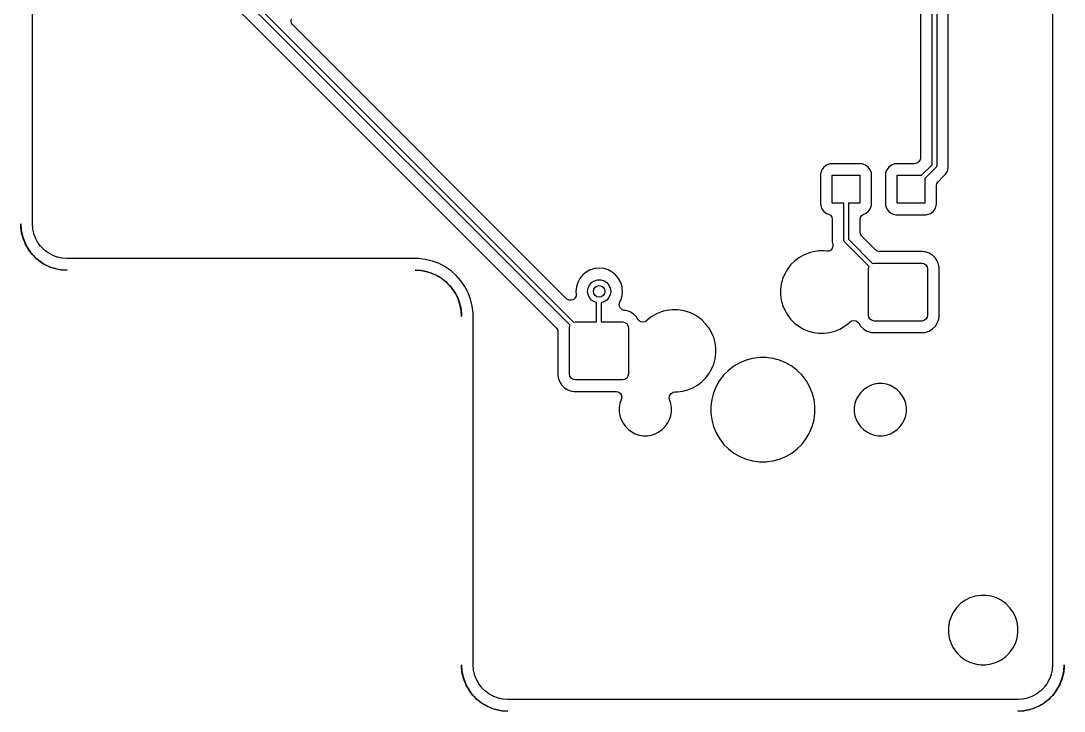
# Model space of a CAD drawing. Extents: x 17 to 170, y -181 to -32.
# Drawn here: x 124.52 to 169.61, y -180.65 to -150.83 of the extents above; entities that cross this region are included whole.
import ezdxf

# ---------------------------------------------------------------- set-up
doc = ezdxf.new("R2010")
doc.units = 0
doc.layers.add('BLACK', color=7, linetype='CONTINUOUS')

msp = doc.modelspace()

# ---------------------------------------------------------------- linework, layer by layer
at = {"layer": 'BLACK', "linetype": 'CONTINUOUS'}
for p, q in [((169.1145, -71.508899), (169.1145, -178.6411)), ((163.907, -157.041578), (163.907, -140.108422)), ((164.107, -140.067), (164.107, -157.083)), ((164.6075, -157.16206), (164.6075, -139.987942)), ((125.0155, -159.5911), (125.0155, -144.398754)), ((163.4065, -145.494499), (163.4065, -156.731125)), ((134.290711, -149.729289), (148.410287, -163.848866)), ((148.256591, -163.978012), (134.178578, -149.9)), ((134.044195, -150.47343), (147.65657, -164.085805)), ((136.201549, -150.829174), (136.220503, -150.733886)), ((136.220503, -150.924462), (136.201549, -150.829174)), ((136.274479, -151.005244), (136.220503, -150.924462)), ((148.098873, -162.829638), (136.274479, -151.005244)), ((163.314193, -156.926571), (163.233413, -156.980546)), ((163.33357, -156.907193), (163.314193, -156.926571)), ((163.387546, -156.826413), (163.33357, -156.907193)), ((163.4065, -156.731125), (163.387546, -156.826413)), ((159.095908, -157.392518), (159.0895, -157.452123)), ((159.146204, -157.257669), (159.095908, -157.392518)), ((159.232453, -157.142455), (159.146204, -157.257669)), ((159.232455, -157.142453), (159.232453, -157.142455)), ((159.34767, -157.056203), (159.232455, -157.142453)), ((159.482515, -157.005909), (159.34767, -157.056203)), ((159.482519, -157.005908), (159.482515, -157.005909)), ((159.529314, -157.000878), (159.482519, -157.005908)), ((159.542128, -156.999501), (159.529314, -157.000878)), ((159.54213, -156.9995), (159.542128, -156.999501)), ((159.542134, -156.9995), (159.54213, -156.9995)), ((160.837873, -156.9995), (159.542134, -156.9995)), ((160.897481, -157.005908), (160.837873, -156.9995)), ((160.952117, -157.026286), (160.897481, -157.005908)), ((161.032331, -157.056204), (160.952117, -157.026286)), ((161.147546, -157.142454), (161.032331, -157.056204)), ((161.233796, -157.257669), (161.147546, -157.142454)), ((161.284091, -157.392517), (161.233796, -157.257669)), ((161.290499, -157.452128), (161.284091, -157.392517)), ((161.895908, -157.392518), (161.8895, -157.452123)), ((161.946204, -157.257669), (161.895908, -157.392518)), ((162.032453, -157.142455), (161.946204, -157.257669)), ((162.032455, -157.142453), (162.032453, -157.142455)), ((162.14767, -157.056203), (162.032455, -157.142453)), ((162.282515, -157.005909), (162.14767, -157.056203)), ((162.282519, -157.005908), (162.282515, -157.005909)), ((162.329314, -157.000878), (162.282519, -157.005908)), ((162.342128, -156.999501), (162.329314, -157.000878)), ((162.34213, -156.9995), (162.342128, -156.999501)), ((162.342134, -156.9995), (162.34213, -156.9995)), ((163.138125, -156.9995), (162.342134, -156.9995)), ((163.233413, -156.980546), (163.138125, -156.9995)), ((163.448578, -157.5), (163.907, -157.041578)), ((164.077711, -157.153711), (163.59, -157.641422)), ((164.090147, -157.138558), (164.077711, -157.153711)), ((164.09452, -157.127999), (164.090147, -157.138558)), ((164.105079, -157.102509), (164.09452, -157.127999)), ((164.107, -157.083), (164.105079, -157.102509)), ((164.48752, -157.451716), (164.537636, -157.364907)), ((164.537636, -157.364907), (164.537639, -157.364905)), ((164.537638, -157.364905), (164.537639, -157.364904)), ((164.537639, -157.364905), (164.537638, -157.364905)), ((164.537639, -157.364904), (164.566577, -157.314785)), ((164.566577, -157.314785), (164.581881, -157.257669)), ((164.581881, -157.257669), (164.6075, -157.16206)), ((159.0895, -157.452123), (159.0895, -158.747865)), ((159.59, -158.7), (159.59, -157.5)), ((159.59, -157.5), (160.79, -157.5)), ((160.79, -157.5), (160.79, -158.7)), ((161.2905, -158.747873), (161.290499, -157.452128)), ((161.8895, -157.452123), (161.8895, -158.747865)), ((162.39, -158.7), (162.39, -157.5)), ((162.39, -157.5), (163.448578, -157.5)), ((163.59, -157.641422), (163.59, -158.7)), ((164.109453, -157.856586), (164.163429, -157.775805)), ((164.163429, -157.775805), (164.355216, -157.584017)), ((164.355216, -157.584017), (164.355221, -157.584014)), ((164.355221, -157.584014), (164.375714, -157.56352)), ((164.375714, -157.56352), (164.375716, -157.56352)), ((164.375716, -157.56352), (164.48752, -157.451716)), ((164.090499, -157.951873), (164.109453, -157.856586)), ((164.0905, -158.747873), (164.090499, -157.951873)), ((159.0895, -158.747865), (159.0895, -158.747868)), ((159.0895, -158.747868), (159.089501, -158.747872)), ((159.089501, -158.747872), (159.091567, -158.767093)), ((160.09, -158.7), (159.59, -158.7)), ((160.09, -160.303), (160.09, -158.7)), ((160.79, -158.7), (160.29, -158.7)), ((160.29, -158.7), (160.29, -160.261578)), ((161.284091, -158.807483), (161.2905, -158.747873)), ((161.8895, -158.747865), (161.8895, -158.747868)), ((161.8895, -158.747868), (161.889501, -158.747872)), ((161.889501, -158.747872), (161.891567, -158.767093)), ((163.59, -158.7), (162.39, -158.7)), ((164.084091, -158.807483), (164.0905, -158.747873)), ((159.091567, -158.767093), (159.095908, -158.80748)), ((159.095908, -158.80748), (159.095909, -158.807483)), ((159.095909, -158.807483), (159.146204, -158.942331)), ((159.146204, -158.942331), (159.232454, -159.057546)), ((159.232454, -159.057546), (159.347669, -159.143796)), ((159.347669, -159.143796), (159.427517, -159.173577)), ((159.427517, -159.173577), (159.510171, -159.224634)), ((160.86343, -159.230807), (160.944212, -159.176831)), ((160.944212, -159.176831), (160.952455, -159.173587)), ((160.952455, -159.173587), (161.032331, -159.143796)), ((161.032331, -159.143796), (161.147546, -159.057546)), ((161.147546, -159.057546), (161.233796, -158.942331)), ((161.233796, -158.942331), (161.284091, -158.807483)), ((161.891567, -158.767093), (161.895908, -158.80748)), ((161.895908, -158.80748), (161.895909, -158.807483)), ((161.895909, -158.807483), (161.946204, -158.942331)), ((161.946204, -158.942331), (162.032454, -159.057546)), ((162.032454, -159.057546), (162.147669, -159.143796)), ((162.147669, -159.143796), (162.282517, -159.194091)), ((162.282517, -159.194091), (162.342127, -159.2005)), ((162.342127, -159.2005), (163.637872, -159.200499)), ((163.637872, -159.200499), (163.697483, -159.194091)), ((163.697483, -159.194091), (163.832331, -159.143796)), ((163.832331, -159.143796), (163.947546, -159.057546)), ((163.947546, -159.057546), (164.033796, -158.942331)), ((164.033796, -158.942331), (164.084091, -158.807483)), ((124.515, -159.731087), (124.515, -159.6)), ((124.515, -159.6), (124.532109, -159.861048)), ((125.016134, -159.608863), (125.0155, -159.5911)), ((125.029493, -159.795645), (125.016134, -159.608863)), ((159.510171, -159.224634), (159.566997, -159.303437)), ((159.566997, -159.303437), (159.589341, -159.397987)), ((159.589341, -159.397987), (159.5895, -159.406877)), ((159.5895, -159.406877), (159.5895, -160.208665)), ((160.7905, -159.406877), (160.809454, -159.311589)), ((160.7905, -159.951125), (160.7905, -159.406877)), ((160.809454, -159.311589), (160.86343, -159.230807)), ((124.532109, -159.861048), (124.515, -159.731087)), ((124.532111, -159.861058), (124.532109, -159.861048)), ((124.532109, -159.861048), (124.53211, -159.861052)), ((124.53211, -159.861052), (124.532111, -159.861058)), ((124.549221, -159.991018), (124.532111, -159.861058)), ((124.532111, -159.861058), (124.583146, -160.117632)), ((124.583146, -160.117632), (124.549221, -159.991018)), ((125.034546, -159.830793), (125.029493, -159.795645)), ((125.072455, -160.00506), (125.034546, -159.830793)), ((125.082463, -160.039143), (125.072455, -160.00506)), ((125.087091, -160.051551), (125.082463, -160.039143)), ((125.144783, -160.206228), (125.087091, -160.051551)), ((160.809454, -160.046413), (160.7905, -159.951125)), ((160.86343, -160.127195), (160.809454, -160.046413)), ((124.617076, -160.244258), (124.58315, -160.117644)), ((124.58315, -160.117644), (124.66724, -160.365364)), ((124.66724, -160.365364), (124.617076, -160.244258)), ((124.717406, -160.486475), (124.667242, -160.365369)), ((124.667242, -160.365369), (124.782944, -160.59999)), ((124.782944, -160.59999), (124.717406, -160.486475)), ((125.15954, -160.238542), (125.144783, -160.206228)), ((125.237904, -160.382057), (125.15954, -160.238542)), ((125.245004, -160.395059), (125.237904, -160.382057)), ((125.264212, -160.424947), (125.245004, -160.395059)), ((125.370913, -160.567483), (125.264212, -160.424947)), ((159.5895, -160.208665), (159.589499, -160.208683)), ((159.589499, -160.208683), (159.589499, -160.223943)), ((159.589499, -160.223943), (159.589499, -160.382057)), ((159.589499, -160.382057), (159.597172, -160.410691)), ((159.597172, -160.410691), (159.613207, -160.470536)), ((159.613207, -160.470536), (159.619561, -160.567483)), ((160.091921, -160.322509), (160.09, -160.303)), ((160.106853, -160.358557), (160.091921, -160.322509)), ((160.119289, -160.373711), (160.106853, -160.358557)), ((161.183591, -161.438013), (160.119289, -160.373711)), ((160.29, -160.261578), (161.337288, -161.308866)), ((161.457805, -160.72157), (160.86343, -160.127195)), ((124.782949, -160.6), (124.782944, -160.59999)), ((124.782944, -160.59999), (124.782954, -160.600008)), ((124.782954, -160.600008), (124.782949, -160.6)), ((124.848493, -160.713524), (124.782954, -160.600008)), ((124.782954, -160.600008), (124.928287, -160.817514)), ((124.928287, -160.817514), (124.848493, -160.713524)), ((124.928293, -160.817523), (124.928287, -160.817514)), ((124.928287, -160.817514), (124.9283, -160.817531)), ((124.9283, -160.817531), (124.928293, -160.817523)), ((125.008094, -160.921521), (124.9283, -160.817531)), ((124.9283, -160.817531), (125.100778, -161.014205)), ((125.100778, -161.014205), (125.008094, -160.921521)), ((125.371078, -160.567703), (125.370913, -160.567483)), ((125.394343, -160.594553), (125.371078, -160.567703)), ((125.520446, -160.720656), (125.394343, -160.594553)), ((125.547296, -160.743921), (125.520446, -160.720656)), ((125.690052, -160.850787), (125.547296, -160.743921)), ((125.71994, -160.869995), (125.690052, -160.850787)), ((125.876457, -160.955459), (125.71994, -160.869995)), ((125.908771, -160.970216), (125.876457, -160.955459)), ((126.07585, -161.032534), (125.908771, -160.970216)), ((158.343032, -160.949184), (158.141467, -161.065558)), ((158.343041, -160.949179), (158.343032, -160.949184)), ((158.558051, -160.86012), (158.343041, -160.949179)), ((158.648832, -160.835795), (158.558051, -160.86012)), ((158.782874, -160.799879), (158.648832, -160.835795)), ((158.782878, -160.799878), (158.782874, -160.799879)), ((158.78288, -160.799878), (158.782878, -160.799878)), ((159.013628, -160.7695), (158.78288, -160.799878)), ((159.246372, -160.7695), (159.013628, -160.7695)), ((159.246373, -160.7695), (159.246372, -160.7695)), ((159.340191, -160.781851), (159.246373, -160.7695)), ((159.437136, -160.775497), (159.340191, -160.781851)), ((159.524272, -160.732527), (159.437136, -160.775497)), ((159.588331, -160.659482), (159.524272, -160.732527)), ((159.619561, -160.567483), (159.588331, -160.659482)), ((161.538587, -160.775546), (161.457805, -160.72157)), ((161.633875, -160.7945), (161.538587, -160.775546)), ((163.507009, -160.7945), (161.633875, -160.7945)), ((163.507011, -160.7945), (163.507009, -160.7945)), ((163.558403, -160.79975), (163.507011, -160.7945)), ((163.609797, -160.805001), (163.558403, -160.79975)), ((163.609798, -160.805001), (163.609797, -160.805001)), ((163.609802, -160.805002), (163.609798, -160.805001)), ((163.776332, -160.860184), (163.609802, -160.805002)), ((163.776332, -160.860185), (163.77633, -160.860184)), ((163.77633, -160.860184), (163.776332, -160.860184)), ((163.776334, -160.860186), (163.776332, -160.860185)), ((163.889436, -160.929948), (163.776334, -160.860186)), ((163.920615, -160.949179), (163.889436, -160.929948)), ((163.925656, -160.952288), (163.920615, -160.949179)), ((164.049712, -161.076344), (163.925656, -160.952288)), ((125.100786, -161.014214), (125.100778, -161.014205)), ((125.100778, -161.014205), (125.100794, -161.014221)), ((125.100794, -161.014221), (125.100786, -161.014214)), ((125.193479, -161.106906), (125.100794, -161.014221)), ((125.100794, -161.014221), (125.297468, -161.186699)), ((125.297468, -161.186699), (125.193479, -161.106906)), ((125.297477, -161.186707), (125.297468, -161.186699)), ((125.297468, -161.186699), (125.297485, -161.186712)), ((125.297485, -161.186712), (125.297477, -161.186707)), ((125.401476, -161.266507), (125.297485, -161.186712)), ((125.297485, -161.186712), (125.514991, -161.332045)), ((125.514991, -161.332045), (125.401476, -161.266507)), ((125.515, -161.332051), (125.514991, -161.332045)), ((125.514991, -161.332045), (125.515009, -161.332055)), ((125.515009, -161.332055), (125.515, -161.332051)), ((125.628525, -161.397594), (125.515009, -161.332055)), ((125.515009, -161.332055), (125.74963, -161.447757)), ((125.74963, -161.447757), (125.628525, -161.397594)), ((125.749633, -161.447759), (125.74963, -161.447757)), ((125.74963, -161.447757), (125.749635, -161.447759)), ((125.749635, -161.447759), (125.749633, -161.447759)), ((125.870742, -161.497924), (125.749635, -161.447759)), ((125.749635, -161.447759), (125.997355, -161.531849)), ((126.109939, -161.042544), (126.07585, -161.032534)), ((126.284195, -161.080451), (126.109939, -161.042544)), ((126.31936, -161.085507), (126.284195, -161.080451)), ((126.506136, -161.098866), (126.31936, -161.085507)), ((126.5239, -161.0995), (126.506136, -161.098866)), ((141.716246, -161.0995), (126.5239, -161.0995)), ((141.716252, -161.0995), (141.716246, -161.0995)), ((141.892277, -161.120873), (141.716252, -161.0995)), ((142.016547, -161.135962), (141.892277, -161.120873)), ((142.016549, -161.135962), (142.016547, -161.135962)), ((142.016551, -161.135963), (142.016549, -161.135962)), ((142.052907, -161.144924), (142.016551, -161.135963)), ((142.310267, -161.208357), (142.052907, -161.144924)), ((142.593107, -161.315624), (142.310267, -161.208357)), ((142.593124, -161.315632), (142.593107, -161.315624)), ((142.860954, -161.4562), (142.593124, -161.315632)), ((142.860972, -161.456211), (142.860954, -161.4562)), ((143.028649, -161.57195), (142.860972, -161.456211)), ((157.792244, -161.371819), (157.650558, -161.556467)), ((157.792247, -161.371815), (157.792244, -161.371819)), ((157.956815, -161.207247), (157.792247, -161.371815)), ((157.956819, -161.207244), (157.956815, -161.207247)), ((158.141467, -161.065558), (157.956819, -161.207244)), ((161.157, -161.545), (161.17603, -161.449329)), ((161.17603, -161.449329), (161.183591, -161.438013)), ((161.337288, -161.308866), (161.407, -161.295)), ((161.407, -161.295), (163.457, -161.295)), ((163.457, -161.295), (163.552671, -161.31403)), ((163.552671, -161.31403), (163.633777, -161.368223)), ((163.633777, -161.368223), (163.68797, -161.449329)), ((163.68797, -161.449329), (163.707, -161.545)), ((164.141814, -161.225666), (164.049712, -161.076344)), ((164.141814, -161.225667), (164.141814, -161.225666)), ((164.190244, -161.371819), (164.141814, -161.225667)), ((164.196999, -161.392203), (164.190244, -161.371819)), ((164.207499, -161.494992), (164.196999, -161.392203)), ((125.997355, -161.531849), (125.870742, -161.497924)), ((125.997362, -161.531852), (125.997355, -161.531849)), ((125.997355, -161.531849), (125.997369, -161.531853)), ((125.997369, -161.531853), (125.997362, -161.531852)), ((126.123982, -161.565779), (125.997369, -161.531853)), ((125.997369, -161.531853), (126.253941, -161.582888)), ((126.253941, -161.582888), (126.123982, -161.565779)), ((126.253948, -161.58289), (126.253941, -161.582888)), ((126.253941, -161.582888), (126.253954, -161.58289)), ((126.253954, -161.58289), (126.253948, -161.58289)), ((126.383913, -161.6), (126.253954, -161.58289)), ((126.253954, -161.58289), (126.515, -161.6)), ((126.515, -161.6), (126.383913, -161.6)), ((141.826045, -161.617109), (141.565, -161.6)), ((141.565, -161.6), (141.696087, -161.6)), ((141.696087, -161.6), (141.826045, -161.617109)), ((141.826058, -161.617111), (141.826045, -161.617109)), ((141.826045, -161.617109), (141.826052, -161.61711)), ((141.826052, -161.61711), (141.826058, -161.617111)), ((142.08263, -161.668146), (141.826058, -161.617111)), ((141.826058, -161.617111), (141.956018, -161.634221)), ((141.956018, -161.634221), (142.08263, -161.668146)), ((142.082644, -161.66815), (142.08263, -161.668146)), ((142.08263, -161.668146), (142.082638, -161.668148)), ((142.082638, -161.668148), (142.082644, -161.66815)), ((142.082644, -161.66815), (142.209258, -161.702076)), ((142.330364, -161.75224), (142.082644, -161.66815)), ((142.209258, -161.702076), (142.330364, -161.75224)), ((142.33037, -161.752242), (142.451475, -161.802406)), ((142.56499, -161.867944), (142.33037, -161.752242)), ((142.451475, -161.802406), (142.56499, -161.867944)), ((142.565008, -161.867954), (142.56499, -161.867944)), ((142.56499, -161.867944), (142.565, -161.867949)), ((142.565, -161.867949), (142.565008, -161.867954)), ((142.782514, -162.013287), (142.565008, -161.867954)), ((142.565008, -161.867954), (142.678524, -161.933493)), ((143.109924, -161.62805), (143.028649, -161.57195)), ((143.336352, -161.828648), (143.109924, -161.62805)), ((143.53695, -162.055076), (143.336352, -161.828648)), ((148.805789, -161.802426), (148.680763, -161.954769)), ((148.805795, -161.80242), (148.805789, -161.802426)), ((148.958138, -161.677394), (148.805795, -161.80242)), ((149.131941, -161.584494), (148.958138, -161.677394)), ((149.131949, -161.584491), (149.131941, -161.584494)), ((149.320543, -161.527281), (149.131949, -161.584491)), ((149.516675, -161.507965), (149.320543, -161.527281)), ((149.712806, -161.527281), (149.516675, -161.507965)), ((149.9014, -161.584491), (149.712806, -161.527281)), ((149.901408, -161.584494), (149.9014, -161.584491)), ((150.075211, -161.677394), (149.901408, -161.584494)), ((150.075214, -161.677396), (150.075211, -161.677394)), ((150.227558, -161.802423), (150.075213, -161.677396)), ((150.075213, -161.677396), (150.075214, -161.677396)), ((150.294813, -161.884373), (150.227558, -161.802423)), ((150.352586, -161.954769), (150.294813, -161.884373)), ((157.534179, -161.758041), (157.44512, -161.973051)), ((157.534184, -161.758032), (157.534179, -161.758041)), ((157.650558, -161.556467), (157.534184, -161.758032)), ((161.157, -163.545), (161.157, -161.545)), ((163.707, -161.545), (163.707, -163.545)), ((164.2075, -163.595009), (164.207499, -161.494992)), ((142.678524, -161.933493), (142.782514, -162.013287)), ((142.782531, -162.0133), (142.782514, -162.013287)), ((142.782514, -162.013287), (142.782523, -162.013293)), ((142.782523, -162.013293), (142.782531, -162.0133)), ((142.979205, -162.185778), (142.782531, -162.0133)), ((142.782531, -162.0133), (142.886521, -162.093094)), ((142.886521, -162.093094), (142.979205, -162.185778)), ((142.979221, -162.185794), (142.979205, -162.185778)), ((142.979205, -162.185778), (142.979214, -162.185786)), ((142.979214, -162.185786), (142.979221, -162.185794)), ((143.151699, -162.382468), (142.979221, -162.185794)), ((142.979221, -162.185794), (143.071906, -162.278479)), ((143.071906, -162.278479), (143.151699, -162.382468)), ((143.536956, -162.055085), (143.53695, -162.055076)), ((143.708788, -162.304027), (143.536956, -162.055085)), ((143.708799, -162.304045), (143.708788, -162.304027)), ((143.818628, -162.513307), (143.708799, -162.304045)), ((148.53065, -162.317174), (148.511334, -162.513306)), ((148.58786, -162.12858), (148.53065, -162.317174)), ((148.587863, -162.128572), (148.58786, -162.12858)), ((148.680763, -161.954769), (148.587863, -162.128572)), ((149.036929, -162.37244), (149.096048, -162.242986)), ((149.096048, -162.242986), (149.189245, -162.135431)), ((149.189245, -162.135431), (149.308967, -162.05849)), ((149.308967, -162.05849), (149.445518, -162.018395)), ((149.445518, -162.018395), (149.587832, -162.018395)), ((149.587832, -162.018395), (149.724383, -162.05849)), ((149.724383, -162.05849), (149.844105, -162.135431)), ((149.844105, -162.135431), (149.937302, -162.242986)), ((149.937302, -162.242986), (149.996421, -162.37244)), ((150.445486, -162.128572), (150.352586, -161.954769)), ((150.445487, -162.128576), (150.445486, -162.128572)), ((150.445489, -162.128579), (150.445487, -162.128576)), ((150.502699, -162.317174), (150.445489, -162.128579)), ((150.513676, -162.428628), (150.502699, -162.317174)), ((157.384879, -162.197874), (157.3545, -162.428628)), ((157.423143, -162.055072), (157.384879, -162.197874)), ((157.44512, -161.973051), (157.423143, -162.055072)), ((143.151712, -162.382485), (143.151699, -162.382468)), ((143.151699, -162.382468), (143.151707, -162.382477)), ((143.151707, -162.382477), (143.151712, -162.382485)), ((143.297045, -162.599991), (143.151712, -162.382485)), ((143.151712, -162.382485), (143.231507, -162.486476)), ((143.231507, -162.486476), (143.297045, -162.599991)), ((143.297055, -162.600009), (143.297045, -162.599991)), ((143.297045, -162.599991), (143.297051, -162.6)), ((143.297051, -162.6), (143.297055, -162.600009)), ((143.297055, -162.600009), (143.362594, -162.713525)), ((143.412757, -162.83463), (143.297055, -162.600009)), ((143.362594, -162.713525), (143.412757, -162.83463)), ((143.849373, -162.571887), (143.818628, -162.513307)), ((143.956643, -162.854734), (143.849373, -162.571887)), ((148.513221, -162.72585), (148.467422, -162.811533)), ((148.511334, -162.513306), (148.511334, -162.513307)), ((148.511334, -162.513307), (148.522744, -162.629163)), ((148.522744, -162.629163), (148.513221, -162.72585)), ((149.016675, -162.513306), (149.036929, -162.37244)), ((149.036929, -162.654172), (149.016675, -162.513306)), ((149.096048, -162.783626), (149.036929, -162.654172)), ((149.189245, -162.891181), (149.096048, -162.783626)), ((149.937302, -162.783626), (149.844105, -162.891181)), ((149.996421, -162.654172), (149.937302, -162.783626)), ((149.996421, -162.37244), (150.016675, -162.513306)), ((150.016675, -162.513306), (149.996421, -162.654172)), ((150.445489, -162.898033), (150.502699, -162.709438)), ((150.502699, -162.709438), (150.522016, -162.513306)), ((150.522016, -162.513306), (150.513676, -162.428628)), ((157.3545, -162.428628), (157.3545, -162.661372)), ((157.3545, -162.661372), (157.384879, -162.892126)), ((143.412762, -162.834643), (143.462924, -162.955742)), ((143.496849, -163.082355), (143.412762, -162.834643)), ((143.462924, -162.955742), (143.496849, -163.082355)), ((143.496853, -163.082369), (143.496849, -163.082355)), ((143.496849, -163.082355), (143.496852, -163.082362)), ((143.496852, -163.082362), (143.496853, -163.082369)), ((143.496853, -163.082369), (143.530779, -163.208982)), ((143.547888, -163.338941), (143.496853, -163.082369)), ((143.530779, -163.208982), (143.547888, -163.338941)), ((144.029037, -163.148449), (143.956643, -162.854734)), ((144.0655, -163.448748), (144.029037, -163.148449)), ((148.116978, -162.846047), (148.098873, -162.829638)), ((148.202661, -162.891846), (148.116978, -162.846047)), ((148.299348, -162.901369), (148.202661, -162.891846)), ((148.392319, -162.873167), (148.299348, -162.901369)), ((148.467422, -162.811533), (148.392319, -162.873167)), ((149.308967, -162.968122), (149.189245, -162.891181)), ((149.405, -162.996319), (149.308967, -162.968122)), ((149.405, -163.835), (149.405, -162.996319)), ((149.724383, -162.968122), (149.605, -163.003176)), ((149.605, -163.003176), (149.605, -163.835)), ((149.844105, -162.891181), (149.724383, -162.968122)), ((150.378104, -163.063575), (150.406218, -162.971503)), ((150.387275, -163.160296), (150.378104, -163.063575)), ((150.432762, -163.246145), (150.387275, -163.160296)), ((150.406218, -162.971503), (150.445486, -162.898038)), ((150.507639, -163.308053), (150.432762, -163.246145)), ((150.445486, -162.898038), (150.445489, -162.898033)), ((157.384879, -162.892126), (157.407644, -162.977085)), ((157.407644, -162.977085), (157.44512, -163.116948)), ((157.44512, -163.116948), (157.534179, -163.331958)), ((143.547891, -163.338964), (143.565, -163.468913)), ((143.565, -163.6), (143.547891, -163.338964)), ((143.565, -163.468913), (143.565, -163.6)), ((144.0655, -163.448754), (144.0655, -163.448748)), ((144.0655, -177.031912), (144.0655, -163.448754)), ((150.600507, -163.336594), (150.507639, -163.308053)), ((150.629501, -163.339556), (150.600507, -163.336594)), ((150.682797, -163.345001), (150.629501, -163.339556)), ((150.682798, -163.345001), (150.682797, -163.345001)), ((150.682802, -163.345002), (150.682798, -163.345001)), ((150.849332, -163.400184), (150.682802, -163.345002)), ((150.849332, -163.400185), (150.84933, -163.400184)), ((150.84933, -163.400184), (150.849332, -163.400184)), ((150.849334, -163.400186), (150.849332, -163.400185)), ((150.962436, -163.469948), (150.849334, -163.400186)), ((150.993615, -163.489179), (150.962436, -163.469948)), ((150.998656, -163.492288), (150.993615, -163.489179)), ((151.122712, -163.616344), (150.998656, -163.492288)), ((151.122713, -163.616346), (151.122712, -163.616344)), ((151.122714, -163.616347), (151.122713, -163.616346)), ((151.192012, -163.728698), (151.122714, -163.616347)), ((151.791467, -163.605558), (151.606819, -163.747244)), ((151.993032, -163.489184), (151.791467, -163.605558)), ((151.993041, -163.489179), (151.993032, -163.489184)), ((152.208051, -163.40012), (151.993041, -163.489179)), ((152.298832, -163.375795), (152.208051, -163.40012)), ((152.432874, -163.339879), (152.298832, -163.375795)), ((152.432878, -163.339878), (152.432874, -163.339879)), ((152.43288, -163.339878), (152.432878, -163.339878)), ((152.663628, -163.3095), (152.43288, -163.339878)), ((152.896372, -163.3095), (152.663628, -163.3095)), ((153.127119, -163.339878), (152.896372, -163.3095)), ((153.127126, -163.339879), (153.127119, -163.339878)), ((153.320271, -163.391632), (153.127126, -163.339879)), ((153.351948, -163.40012), (153.320271, -163.391632)), ((153.566958, -163.489179), (153.351948, -163.40012)), ((153.566967, -163.489184), (153.566958, -163.489179)), ((153.566969, -163.489185), (153.566967, -163.489184)), ((153.768532, -163.605558), (153.566969, -163.489185)), ((153.953181, -163.747244), (153.768532, -163.605558)), ((157.534179, -163.331958), (157.534184, -163.331967)), ((157.534184, -163.331967), (157.534185, -163.331969)), ((157.534185, -163.331969), (157.650558, -163.533532)), ((157.650558, -163.533532), (157.792244, -163.718181)), ((161.17603, -163.640671), (161.157, -163.545)), ((161.230223, -163.721777), (161.17603, -163.640671)), ((163.68797, -163.640671), (163.633777, -163.721777)), ((163.707, -163.545), (163.68797, -163.640671)), ((164.141814, -163.864334), (164.196999, -163.697797)), ((164.196999, -163.697797), (164.2075, -163.595009)), ((147.65657, -164.085805), (147.710546, -164.166587)), ((148.23, -164.085), (148.24903, -163.989329)), ((148.23, -166.085), (148.23, -164.085)), ((148.24903, -163.989329), (148.256591, -163.978012)), ((148.410287, -163.848866), (148.48, -163.835)), ((148.48, -163.835), (149.405, -163.835)), ((149.605, -163.835), (150.53, -163.835)), ((150.53, -163.835), (150.625671, -163.85403)), ((150.625671, -163.85403), (150.706777, -163.908223)), ((150.706777, -163.908223), (150.76097, -163.989329)), ((150.76097, -163.989329), (150.78, -164.085)), ((150.78, -164.085), (150.78, -166.085)), ((151.227869, -163.774048), (151.192012, -163.728698)), ((151.308649, -163.828026), (151.227869, -163.774048)), ((151.403937, -163.846981), (151.308649, -163.828026)), ((151.499226, -163.828028), (151.403937, -163.846981)), ((151.580008, -163.774053), (151.499226, -163.828028)), ((151.606805, -163.747256), (151.580008, -163.774053)), ((151.606819, -163.747244), (151.606805, -163.747256)), ((154.117756, -163.911819), (153.953181, -163.747244)), ((154.259442, -164.096468), (154.117756, -163.911819)), ((154.375815, -164.298031), (154.259442, -164.096468)), ((157.792244, -163.718181), (157.956819, -163.882756)), ((157.956819, -163.882756), (158.141468, -164.024442)), ((158.141468, -164.024442), (158.343031, -164.140815)), ((158.343031, -164.140815), (158.343034, -164.140816)), ((158.343034, -164.140816), (158.343041, -164.14082)), ((158.343041, -164.14082), (158.558051, -164.229879)), ((159.701948, -164.229879), (159.916958, -164.14082)), ((159.916958, -164.14082), (159.916961, -164.140818)), ((159.916961, -164.140818), (159.916969, -164.140815)), ((159.916969, -164.140815), (160.118532, -164.024442)), ((160.118532, -164.024442), (160.303181, -163.882756)), ((160.303181, -163.882756), (160.346686, -163.839251)), ((160.346686, -163.839251), (160.427466, -163.785274)), ((160.427466, -163.785274), (160.522754, -163.766319)), ((160.522754, -163.766319), (160.618043, -163.785272)), ((160.618043, -163.785272), (160.698825, -163.839248)), ((160.698825, -163.839248), (160.734685, -163.8846)), ((160.734685, -163.8846), (160.814285, -164.013652)), ((160.814285, -164.013652), (160.814286, -164.013653)), ((160.814286, -164.013653), (160.814288, -164.013656)), ((160.814288, -164.013656), (160.938344, -164.137712)), ((160.938344, -164.137712), (161.087666, -164.229814)), ((161.311329, -163.77597), (161.230223, -163.721777)), ((161.407, -163.795), (161.311329, -163.77597)), ((163.457, -163.795), (161.407, -163.795)), ((163.552671, -163.77597), (163.457, -163.795)), ((163.633777, -163.721777), (163.552671, -163.77597)), ((163.776334, -164.229814), (163.925656, -164.137712)), ((163.925656, -164.137712), (164.049712, -164.013656)), ((164.049712, -164.013656), (164.141814, -163.864334)), ((147.710546, -164.166587), (147.7295, -164.261875)), ((147.7295, -164.261875), (147.7295, -166.135006)), ((154.375815, -164.298032), (154.375815, -164.298031)), ((154.37582, -164.298041), (154.375815, -164.298032)), ((154.464879, -164.513051), (154.37582, -164.298041)), ((154.46488, -164.513055), (154.464879, -164.513051)), ((154.464882, -164.51306), (154.46488, -164.513055)), ((154.525121, -164.737874), (154.464882, -164.51306)), ((158.558051, -164.229879), (158.558055, -164.22988)), ((158.558055, -164.22988), (158.55806, -164.229882)), ((158.55806, -164.229882), (158.782874, -164.290121)), ((158.782874, -164.290121), (159.013628, -164.3205)), ((159.013628, -164.3205), (159.246372, -164.3205)), ((159.246372, -164.3205), (159.477126, -164.290121)), ((159.477126, -164.290121), (159.70194, -164.229882)), ((159.70194, -164.229882), (159.701945, -164.229879)), ((159.701945, -164.229879), (159.701948, -164.229879)), ((161.087666, -164.229814), (161.087669, -164.229815)), ((161.087669, -164.229815), (161.087667, -164.229815)), ((161.087667, -164.229815), (161.25131, -164.28404)), ((161.25131, -164.28404), (161.254203, -164.284999)), ((161.254203, -164.284999), (161.356991, -164.2955)), ((161.356991, -164.2955), (163.507008, -164.295499)), ((163.507008, -164.295499), (163.609797, -164.284999)), ((163.609797, -164.284999), (163.776334, -164.229814)), ((154.5555, -164.968628), (154.525121, -164.737874)), ((154.5555, -165.201372), (154.5555, -164.968628)), ((154.464882, -165.65694), (154.525121, -165.432126)), ((154.525121, -165.432126), (154.5555, -165.201372)), ((155.865049, -165.48936), (155.5925, -165.602253)), ((156.150011, -165.413006), (155.865049, -165.48936)), ((156.442493, -165.3745), (156.150011, -165.413006)), ((156.442494, -165.3745), (156.442493, -165.3745)), ((156.737506, -165.3745), (156.442494, -165.3745)), ((156.737507, -165.3745), (156.737506, -165.3745)), ((157.029989, -165.413006), (156.737507, -165.3745)), ((157.029993, -165.413007), (157.029988, -165.413006)), ((157.029988, -165.413006), (157.029989, -165.413006)), ((157.191555, -165.456297), (157.029993, -165.413007)), ((157.31495, -165.48936), (157.191555, -165.456297)), ((157.587499, -165.602253), (157.31495, -165.48936)), ((154.259442, -166.073532), (154.375815, -165.871969)), ((154.375815, -165.871969), (154.426435, -165.749762)), ((154.426435, -165.749762), (154.464879, -165.656948)), ((154.464879, -165.656945), (154.464882, -165.65694)), ((154.464879, -165.656948), (154.464879, -165.656945)), ((155.102963, -165.929349), (154.894349, -166.137963)), ((155.337005, -165.749762), (155.102963, -165.929349)), ((155.33701, -165.749759), (155.337005, -165.749762)), ((155.592496, -165.602255), (155.33701, -165.749759)), ((155.5925, -165.602253), (155.592496, -165.602255)), ((157.587503, -165.602255), (157.587499, -165.602253)), ((157.587505, -165.602256), (157.587503, -165.602255)), ((157.587507, -165.602257), (157.587505, -165.602256)), ((157.682221, -165.65694), (157.587507, -165.602257)), ((157.842989, -165.749759), (157.682221, -165.65694)), ((157.842994, -165.749762), (157.842989, -165.749759)), ((158.077036, -165.929349), (157.842994, -165.749762)), ((158.077037, -165.92935), (158.077036, -165.929349)), ((158.077042, -165.929354), (158.077037, -165.92935)), ((158.285646, -166.137958), (158.077042, -165.929354)), ((147.7295, -166.135006), (147.740001, -166.2378)), ((147.740001, -166.2378), (147.795185, -166.404332)), ((147.795185, -166.404332), (147.870978, -166.527214)), ((148.24903, -166.180671), (148.23, -166.085)), ((148.303223, -166.261777), (148.24903, -166.180671)), ((148.384329, -166.31597), (148.303223, -166.261777)), ((148.48, -166.335), (148.384329, -166.31597)), ((150.53, -166.335), (148.48, -166.335)), ((150.625671, -166.31597), (150.53, -166.335)), ((150.706777, -166.261777), (150.625671, -166.31597)), ((150.76097, -166.180671), (150.706777, -166.261777)), ((150.78, -166.085), (150.76097, -166.180671)), ((153.953181, -166.422756), (154.117756, -166.258181)), ((154.117756, -166.258181), (154.259442, -166.073532)), ((154.714759, -166.37201), (154.567255, -166.627496)), ((154.714762, -166.372005), (154.714759, -166.37201)), ((154.894349, -166.137963), (154.714762, -166.372005)), ((158.465238, -166.372006), (158.285646, -166.137958)), ((158.612743, -166.627493), (158.465238, -166.372006)), ((147.870978, -166.527214), (147.887288, -166.553656)), ((147.887288, -166.553656), (148.011344, -166.677712)), ((148.011344, -166.677712), (148.160666, -166.769814)), ((148.160666, -166.769814), (148.160669, -166.769815)), ((148.160669, -166.769815), (148.160667, -166.769815)), ((148.160667, -166.769815), (148.32431, -166.82404)), ((148.32431, -166.82404), (148.327203, -166.824999)), ((148.327203, -166.824999), (148.429991, -166.8355)), ((148.429991, -166.8355), (150.242761, -166.835499)), ((150.242761, -166.835499), (150.338049, -166.854453)), ((150.338049, -166.854453), (150.41883, -166.908429)), ((152.710795, -166.872686), (152.787739, -166.8605)), ((152.787739, -166.8605), (152.896372, -166.8605)), ((152.896372, -166.8605), (153.127126, -166.830121)), ((153.127126, -166.830121), (153.35194, -166.769882)), ((153.35194, -166.769882), (153.351945, -166.769879)), ((153.351945, -166.769879), (153.351948, -166.769879)), ((153.351948, -166.769879), (153.566958, -166.68082)), ((153.566958, -166.68082), (153.566961, -166.680818)), ((153.566961, -166.680818), (153.566969, -166.680815)), ((153.566969, -166.680815), (153.768532, -166.564442)), ((153.768532, -166.564442), (153.953181, -166.422756)), ((154.567253, -166.6275), (154.45436, -166.900049)), ((154.567255, -166.627496), (154.567253, -166.6275)), ((158.725639, -166.900048), (158.612743, -166.627493)), ((160.936789, -166.766514), (160.811514, -166.891789)), ((161.08011, -166.662385), (160.936789, -166.766514)), ((161.237947, -166.581963), (161.08011, -166.662385)), ((161.237956, -166.581959), (161.237947, -166.581963)), ((161.237958, -166.581958), (161.237956, -166.581958)), ((161.237956, -166.581958), (161.237956, -166.581959)), ((161.406445, -166.527214), (161.237958, -166.581958)), ((161.406448, -166.527213), (161.406445, -166.527214)), ((161.40645, -166.527213), (161.406448, -166.527213)), ((161.406456, -166.527211), (161.40645, -166.527213)), ((161.581411, -166.4995), (161.406456, -166.527211)), ((161.581421, -166.4995), (161.581411, -166.4995)), ((161.758579, -166.4995), (161.581421, -166.4995)), ((161.758588, -166.4995), (161.758579, -166.4995)), ((161.933543, -166.527211), (161.758588, -166.4995)), ((161.933549, -166.527213), (161.933543, -166.527211)), ((161.933555, -166.527214), (161.933549, -166.527213)), ((162.102042, -166.581958), (161.933555, -166.527214)), ((162.10205, -166.581962), (162.102042, -166.581958)), ((162.102052, -166.581963), (162.10205, -166.581962)), ((162.259889, -166.662385), (162.102052, -166.581963)), ((162.40321, -166.766514), (162.259889, -166.662385)), ((162.403214, -166.766517), (162.40321, -166.766514)), ((162.528483, -166.891786), (162.403214, -166.766517)), ((150.466958, -167.192958), (150.412214, -167.361445)), ((150.41883, -166.908429), (150.472807, -166.989211)), ((150.468935, -167.188185), (150.466958, -167.192956)), ((150.466958, -167.192956), (150.466958, -167.192958)), ((150.472807, -167.179787), (150.468935, -167.188185)), ((150.472807, -166.989211), (150.491761, -167.084499)), ((150.491761, -167.084499), (150.472807, -167.179787)), ((152.539507, -167.089962), (152.565879, -166.996455)), ((152.550925, -167.186444), (152.539507, -167.089962)), ((152.55304, -167.192955), (152.550925, -167.186444)), ((152.553042, -167.192958), (152.55304, -167.192955)), ((152.607786, -167.361445), (152.553042, -167.192958)), ((152.565879, -166.996455), (152.626028, -166.920158)), ((152.626028, -166.920158), (152.710795, -166.872686)), ((154.378006, -167.185011), (154.3395, -167.477493)), ((154.45436, -166.900049), (154.378006, -167.185011)), ((158.801993, -167.185007), (158.725639, -166.900048)), ((158.8405, -167.477494), (158.801993, -167.185007)), ((160.626958, -167.192958), (160.572214, -167.361445)), ((160.626963, -167.192947), (160.626958, -167.192956)), ((160.626958, -167.192956), (160.626958, -167.192958)), ((160.707385, -167.03511), (160.626963, -167.192947)), ((160.811514, -166.891789), (160.707385, -167.03511)), ((162.632614, -167.03511), (162.528483, -166.891786)), ((162.713042, -167.192958), (162.632614, -167.03511)), ((162.767786, -167.361445), (162.713042, -167.192958)), ((150.412211, -167.361456), (150.3845, -167.536411)), ((150.3845, -167.536411), (150.3845, -167.713588)), ((150.3845, -167.713588), (150.412211, -167.888543)), ((150.412213, -167.36145), (150.412211, -167.361456)), ((150.412214, -167.361445), (150.412213, -167.361448)), ((150.412213, -167.361448), (150.412213, -167.36145)), ((152.607787, -167.361454), (152.607786, -167.361445)), ((152.607786, -167.888555), (152.6355, -167.713579)), ((152.607788, -167.361456), (152.607787, -167.361454)), ((152.626167, -167.477493), (152.607788, -167.361456)), ((152.635499, -167.536411), (152.626167, -167.477493)), ((152.635499, -167.536418), (152.635499, -167.536411)), ((152.6355, -167.536421), (152.635499, -167.536418)), ((152.6355, -167.713579), (152.6355, -167.536421)), ((154.3395, -167.477493), (154.3395, -167.772506)), ((158.8405, -167.536411), (158.8405, -167.477494)), ((158.8405, -167.772506), (158.8405, -167.536411)), ((160.572211, -167.361456), (160.5445, -167.536411)), ((160.5445, -167.536411), (160.5445, -167.713588)), ((160.5445, -167.713588), (160.572211, -167.888543)), ((160.572213, -167.36145), (160.572211, -167.361456)), ((160.572214, -167.361445), (160.572213, -167.361448)), ((160.572213, -167.361448), (160.572213, -167.36145)), ((162.767787, -167.361454), (162.767786, -167.361445)), ((162.767786, -167.888555), (162.7955, -167.713579)), ((162.767788, -167.361456), (162.767787, -167.361454)), ((162.795499, -167.536411), (162.767788, -167.361456)), ((162.795499, -167.536418), (162.795499, -167.536411)), ((162.7955, -167.536421), (162.795499, -167.536418)), ((162.7955, -167.713579), (162.7955, -167.536421)), ((150.412211, -167.888543), (150.412213, -167.888549)), ((150.412213, -167.888549), (150.412214, -167.888555)), ((150.412214, -167.888555), (150.466958, -168.057042)), ((150.466958, -168.057042), (150.547386, -168.21489)), ((150.547386, -168.21489), (150.651517, -168.358214)), ((152.368483, -168.358214), (152.472614, -168.21489)), ((152.472614, -168.21489), (152.553042, -168.057042)), ((152.553042, -168.057042), (152.607786, -167.888555)), ((154.3395, -167.772506), (154.378006, -168.064988)), ((154.378006, -168.064988), (154.45436, -168.34995)), ((158.725639, -168.349952), (158.801993, -168.064993)), ((158.801993, -168.064993), (158.8405, -167.772506)), ((160.572211, -167.888543), (160.572213, -167.888549)), ((160.572213, -167.888549), (160.572214, -167.888555)), ((160.572214, -167.888555), (160.626958, -168.057042)), ((160.626958, -168.057042), (160.707386, -168.21489)), ((160.707386, -168.21489), (160.811517, -168.358214)), ((162.528483, -168.358214), (162.632614, -168.21489)), ((162.632614, -168.21489), (162.713042, -168.057042)), ((162.713042, -168.057042), (162.767786, -167.888555)), ((150.651517, -168.358214), (150.776786, -168.483483)), ((150.776786, -168.483483), (150.92011, -168.587614)), ((150.92011, -168.587614), (151.077958, -168.668042)), ((151.077958, -168.668042), (151.246445, -168.722786)), ((151.773555, -168.722786), (151.942042, -168.668042)), ((151.942042, -168.668042), (152.09989, -168.587614)), ((152.09989, -168.587614), (152.243214, -168.483483)), ((152.243214, -168.483483), (152.368483, -168.358214)), ((154.45436, -168.34995), (154.567253, -168.622499)), ((154.567253, -168.622499), (154.567255, -168.622503)), ((154.567255, -168.622503), (154.567257, -168.622507)), ((154.567257, -168.622507), (154.714762, -168.877994)), ((158.465238, -168.877994), (158.612743, -168.622507)), ((158.612743, -168.622507), (158.725639, -168.349952)), ((160.811517, -168.358214), (160.936786, -168.483483)), ((160.936786, -168.483483), (161.08011, -168.587614)), ((161.08011, -168.587614), (161.237958, -168.668042)), ((161.237958, -168.668042), (161.406445, -168.722786)), ((161.933555, -168.722786), (162.102042, -168.668042)), ((162.102042, -168.668042), (162.25989, -168.587614)), ((162.25989, -168.587614), (162.403214, -168.483483)), ((162.403214, -168.483483), (162.528483, -168.358214)), ((151.246445, -168.722786), (151.246454, -168.722787)), ((151.246454, -168.722787), (151.246456, -168.722788)), ((151.246456, -168.722788), (151.421411, -168.750499)), ((151.421411, -168.750499), (151.421418, -168.750499)), ((151.421418, -168.750499), (151.421421, -168.7505)), ((151.421421, -168.7505), (151.421424, -168.7505)), ((151.421424, -168.7505), (151.598576, -168.7505)), ((151.598576, -168.7505), (151.598579, -168.7505)), ((151.598579, -168.7505), (151.598582, -168.750499)), ((151.598582, -168.750499), (151.598588, -168.750499)), ((151.598588, -168.750499), (151.773543, -168.722788)), ((151.773543, -168.722787), (151.773555, -168.722786)), ((151.773543, -168.722788), (151.773543, -168.722787)), ((154.714762, -168.877994), (154.894354, -169.112042)), ((154.894354, -169.112042), (155.102958, -169.320646)), ((158.077042, -169.320646), (158.285646, -169.112042)), ((158.285646, -169.112042), (158.465238, -168.877994)), ((161.406445, -168.722786), (161.406454, -168.722787)), ((161.406454, -168.722787), (161.406456, -168.722788)), ((161.406456, -168.722788), (161.581411, -168.750499)), ((161.581411, -168.750499), (161.581418, -168.750499)), ((161.581418, -168.750499), (161.581421, -168.7505)), ((161.581421, -168.7505), (161.581424, -168.7505)), ((161.581424, -168.7505), (161.758576, -168.7505)), ((161.758576, -168.7505), (161.758579, -168.7505)), ((161.758579, -168.7505), (161.758582, -168.750499)), ((161.758582, -168.750499), (161.758588, -168.750499)), ((161.758588, -168.750499), (161.933543, -168.722788)), ((161.933543, -168.722787), (161.933555, -168.722786)), ((161.933543, -168.722788), (161.933543, -168.722787)), ((155.102958, -169.320646), (155.337006, -169.500238)), ((155.337006, -169.500238), (155.592493, -169.647743)), ((157.587507, -169.647743), (157.842994, -169.500238)), ((157.842994, -169.500238), (158.077042, -169.320646)), ((155.592493, -169.647743), (155.865048, -169.760639)), ((155.865048, -169.760639), (156.150007, -169.836993)), ((156.150007, -169.836993), (156.369372, -169.865873)), ((156.369372, -169.865873), (156.442493, -169.8755)), ((156.442493, -169.8755), (156.442494, -169.8755)), ((156.442494, -169.8755), (156.737507, -169.8755)), ((156.737507, -169.8755), (156.786253, -169.869082)), ((156.786253, -169.869082), (157.029993, -169.836993)), ((157.029993, -169.836993), (157.314952, -169.760639)), ((157.314952, -169.760639), (157.587507, -169.647743)), ((165.328562, -175.866659), (165.137495, -176.005478)), ((165.539012, -175.75943), (165.328562, -175.866659)), ((165.763635, -175.686446), (165.539012, -175.75943)), ((165.996896, -175.649501), (165.763635, -175.686446)), ((165.996905, -175.6495), (165.996896, -175.649501)), ((165.996908, -175.6495), (165.996905, -175.6495)), ((166.233092, -175.6495), (165.996908, -175.6495)), ((166.233094, -175.6495), (166.233092, -175.6495)), ((166.233103, -175.649501), (166.233094, -175.6495)), ((166.466364, -175.686446), (166.233103, -175.649501)), ((166.466366, -175.686446), (166.466364, -175.686446)), ((166.466368, -175.686447), (166.466366, -175.686446)), ((166.566079, -175.718845), (166.466368, -175.686447)), ((166.690987, -175.75943), (166.566079, -175.718845)), ((166.690989, -175.759431), (166.690987, -175.75943)), ((166.690992, -175.759432), (166.690989, -175.759431)), ((166.887747, -175.859683), (166.690992, -175.759432)), ((166.901437, -175.866659), (166.887747, -175.859683)), ((167.092504, -176.005478), (166.901437, -175.866659)), ((164.970478, -176.172495), (164.831659, -176.363562)), ((165.137495, -176.005478), (164.970478, -176.172495)), ((167.092506, -176.00548), (167.092504, -176.005478)), ((167.09251, -176.005483), (167.092506, -176.00548)), ((167.259517, -176.17249), (167.09251, -176.005483)), ((167.259519, -176.172493), (167.259517, -176.17249)), ((167.259521, -176.172495), (167.259519, -176.172493)), ((167.39834, -176.363562), (167.259521, -176.172495)), ((164.72443, -176.574012), (164.651446, -176.798635)), ((164.831659, -176.363562), (164.72443, -176.574012)), ((167.398341, -176.363564), (167.39834, -176.363562)), ((167.398343, -176.363567), (167.398341, -176.363564)), ((167.505568, -176.574008), (167.398343, -176.363567)), ((167.578553, -176.798632), (167.505568, -176.574008)), ((144.0655, -178.6411), (144.0655, -177.031912)), ((164.614501, -177.031896), (164.6145, -177.031912)), ((164.6145, -177.031912), (164.6145, -177.268087)), ((164.651446, -176.798635), (164.614501, -177.031896)), ((167.6155, -177.031908), (167.578553, -176.798632)), ((167.6155, -177.268092), (167.6155, -177.031908)), ((164.6145, -177.268087), (164.614501, -177.268103)), ((164.614501, -177.268103), (164.651446, -177.501364)), ((164.651446, -177.501364), (164.651447, -177.501368)), ((164.651447, -177.501368), (164.724432, -177.725992)), ((167.505568, -177.725992), (167.578553, -177.501368)), ((167.578553, -177.501368), (167.6155, -177.268092)), ((164.724432, -177.725992), (164.824683, -177.922747)), ((164.824683, -177.922747), (164.831659, -177.936437)), ((164.831659, -177.936437), (164.970478, -178.127504)), ((164.970478, -178.127504), (164.97048, -178.127506)), ((164.97048, -178.127506), (164.970483, -178.12751)), ((164.970483, -178.12751), (165.13749, -178.294517)), ((167.09251, -178.294517), (167.259517, -178.12751)), ((167.259517, -178.12751), (167.398343, -177.936433)), ((167.398343, -177.936433), (167.505568, -177.725992)), ((165.13749, -178.294517), (165.137493, -178.294519)), ((165.137493, -178.294519), (165.137495, -178.294521)), ((165.137495, -178.294521), (165.328562, -178.43334)), ((165.328562, -178.43334), (165.328564, -178.433341)), ((165.328564, -178.433341), (165.328567, -178.433343)), ((165.328567, -178.433343), (165.539008, -178.540568)), ((165.539008, -178.540568), (165.763632, -178.613553)), ((166.466368, -178.613553), (166.690992, -178.540568)), ((166.690992, -178.540568), (166.901433, -178.433343)), ((166.901433, -178.433343), (167.09251, -178.294517)), ((143.565, -178.781087), (143.565, -178.65)), ((143.565, -178.65), (143.582109, -178.911048)), ((143.582109, -178.911048), (143.565, -178.781087)), ((143.582111, -178.911058), (143.582109, -178.911048)), ((143.582109, -178.911048), (143.58211, -178.911052)), ((143.58211, -178.911052), (143.582111, -178.911058)), ((143.599221, -179.041018), (143.582111, -178.911058)), ((143.582111, -178.911058), (143.633146, -179.167632)), ((143.633146, -179.167632), (143.599221, -179.041018)), ((144.066134, -178.658863), (144.0655, -178.6411)), ((144.079493, -178.845645), (144.066134, -178.658863)), ((144.084546, -178.880793), (144.079493, -178.845645)), ((144.122455, -179.05506), (144.084546, -178.880793)), ((165.763632, -178.613553), (165.996908, -178.6505)), ((165.996908, -178.6505), (165.996912, -178.6505)), ((165.996912, -178.6505), (166.233088, -178.6505)), ((166.233088, -178.6505), (166.233092, -178.6505)), ((166.233092, -178.6505), (166.466368, -178.613553)), ((169.095451, -178.880804), (169.057544, -179.05506)), ((169.100507, -178.845639), (169.095451, -178.880804)), ((169.113866, -178.658864), (169.100507, -178.845639)), ((169.1145, -178.6411), (169.113866, -178.658864)), ((169.546853, -179.16763), (169.597887, -178.911065)), ((169.580779, -179.041018), (169.546853, -179.16763)), ((169.597887, -178.911065), (169.580779, -179.041018)), ((169.59789, -178.911045), (169.615, -178.65)), ((169.615, -178.781087), (169.59789, -178.911045)), ((169.615, -178.65), (169.615, -178.781087)), ((143.667076, -179.294258), (143.63315, -179.167644)), ((143.63315, -179.167644), (143.71724, -179.415364)), ((143.71724, -179.415364), (143.667076, -179.294258)), ((143.767406, -179.536475), (143.717242, -179.415369)), ((143.717242, -179.415369), (143.832944, -179.64999)), ((144.132465, -179.089149), (144.122455, -179.05506)), ((144.194783, -179.256228), (144.132465, -179.089149)), ((144.20954, -179.288542), (144.194783, -179.256228)), ((144.295004, -179.445059), (144.20954, -179.288542)), ((144.314212, -179.474947), (144.295004, -179.445059)), ((144.421078, -179.617703), (144.314212, -179.474947)), ((168.865787, -179.474947), (168.758921, -179.617703)), ((168.884995, -179.445059), (168.865787, -179.474947)), ((168.970459, -179.288542), (168.884995, -179.445059)), ((168.985216, -179.256228), (168.970459, -179.288542)), ((169.047534, -179.089149), (168.985216, -179.256228)), ((169.057544, -179.05506), (169.047534, -179.089149)), ((169.347055, -179.64999), (169.462751, -179.415382)), ((169.462751, -179.415382), (169.412594, -179.536475)), ((169.462759, -179.415364), (169.546846, -179.167653)), ((169.512924, -179.294258), (169.462759, -179.415364)), ((169.546846, -179.167653), (169.512924, -179.294258)), ((143.832944, -179.64999), (143.767406, -179.536475)), ((143.832949, -179.65), (143.832944, -179.64999)), ((143.832944, -179.64999), (143.832954, -179.650008)), ((143.832954, -179.650008), (143.832949, -179.65)), ((143.898493, -179.763524), (143.832954, -179.650008)), ((143.832954, -179.650008), (143.978287, -179.867514)), ((143.978287, -179.867514), (143.898493, -179.763524)), ((143.978293, -179.867523), (143.978287, -179.867514)), ((143.978287, -179.867514), (143.9783, -179.867531)), ((143.9783, -179.867531), (143.978293, -179.867523)), ((144.058094, -179.971521), (143.9783, -179.867531)), ((143.9783, -179.867531), (144.150778, -180.064205)), ((144.444343, -179.644553), (144.421078, -179.617703)), ((144.570446, -179.770656), (144.444343, -179.644553)), ((144.597296, -179.793921), (144.570446, -179.770656)), ((144.740052, -179.900787), (144.597296, -179.793921)), ((144.76994, -179.919995), (144.740052, -179.900787)), ((144.926457, -180.005459), (144.76994, -179.919995)), ((168.410059, -179.919995), (168.253542, -180.005459)), ((168.439947, -179.900787), (168.410059, -179.919995)), ((168.582703, -179.793921), (168.439947, -179.900787)), ((168.609553, -179.770656), (168.582703, -179.793921)), ((168.735656, -179.644553), (168.609553, -179.770656)), ((168.758921, -179.617703), (168.735656, -179.644553)), ((169.029221, -180.064205), (169.201699, -179.867531)), ((169.201699, -179.867531), (169.121906, -179.971521)), ((169.201699, -179.867531), (169.201712, -179.867514)), ((169.201707, -179.867523), (169.201699, -179.867531)), ((169.201712, -179.867514), (169.201707, -179.867523)), ((169.201712, -179.867514), (169.347045, -179.650008)), ((169.281507, -179.763524), (169.201712, -179.867514)), ((169.347045, -179.650008), (169.281507, -179.763524)), ((169.347045, -179.650008), (169.347055, -179.64999)), ((169.347051, -179.65), (169.347045, -179.650008)), ((169.347055, -179.64999), (169.347051, -179.65)), ((169.412594, -179.536475), (169.347055, -179.64999)), ((144.150778, -180.064205), (144.058094, -179.971521)), ((144.150786, -180.064214), (144.150778, -180.064205)), ((144.150778, -180.064205), (144.150794, -180.064221)), ((144.150794, -180.064221), (144.150786, -180.064214)), ((144.243479, -180.156906), (144.150794, -180.064221)), ((144.150794, -180.064221), (144.347468, -180.236699)), ((144.347468, -180.236699), (144.243479, -180.156906)), ((144.347477, -180.236707), (144.347468, -180.236699)), ((144.347468, -180.236699), (144.347485, -180.236712)), ((144.347485, -180.236712), (144.347477, -180.236707)), ((144.451476, -180.316507), (144.347485, -180.236712)), ((144.347485, -180.236712), (144.564991, -180.382045)), ((144.564991, -180.382045), (144.451476, -180.316507)), ((144.565, -180.382051), (144.564991, -180.382045)), ((144.564991, -180.382045), (144.565009, -180.382055)), ((144.565009, -180.382055), (144.565, -180.382051)), ((144.678525, -180.447594), (144.565009, -180.382055)), ((144.565009, -180.382055), (144.79963, -180.497757)), ((144.958771, -180.020216), (144.926457, -180.005459)), ((145.12585, -180.082534), (144.958771, -180.020216)), ((145.159939, -180.092544), (145.12585, -180.082534)), ((145.334195, -180.130451), (145.159939, -180.092544)), ((145.36936, -180.135507), (145.334195, -180.130451)), ((145.556136, -180.148866), (145.36936, -180.135507)), ((145.5739, -180.1495), (145.556136, -180.148866)), ((167.6061, -180.1495), (145.5739, -180.1495)), ((167.623864, -180.148866), (167.6061, -180.1495)), ((167.810639, -180.135507), (167.623864, -180.148866)), ((167.845804, -180.130451), (167.810639, -180.135507)), ((168.02006, -180.092544), (167.845804, -180.130451)), ((168.054149, -180.082534), (168.02006, -180.092544)), ((168.221228, -180.020216), (168.054149, -180.082534)), ((168.253542, -180.005459), (168.221228, -180.020216)), ((168.380369, -180.497757), (168.61499, -180.382055)), ((168.61499, -180.382055), (168.501475, -180.447594)), ((168.61499, -180.382055), (168.615008, -180.382045)), ((168.615, -180.382051), (168.61499, -180.382055)), ((168.615008, -180.382045), (168.615, -180.382051)), ((168.615008, -180.382045), (168.832514, -180.236712)), ((168.728524, -180.316507), (168.615008, -180.382045)), ((168.832514, -180.236712), (168.728524, -180.316507)), ((168.832514, -180.236712), (168.832531, -180.236699)), ((168.832523, -180.236707), (168.832514, -180.236712)), ((168.832531, -180.236699), (168.832523, -180.236707)), ((168.832531, -180.236699), (169.029205, -180.064221)), ((168.936521, -180.156906), (168.832531, -180.236699)), ((169.029205, -180.064221), (168.936521, -180.156906)), ((169.029205, -180.064221), (169.029221, -180.064205)), ((169.029214, -180.064214), (169.029205, -180.064221)), ((169.029221, -180.064205), (169.029214, -180.064214)), ((169.121906, -179.971521), (169.029221, -180.064205)), ((144.79963, -180.497757), (144.678525, -180.447594)), ((144.799633, -180.497759), (144.79963, -180.497757)), ((144.79963, -180.497757), (144.799635, -180.497759)), ((144.799635, -180.497759), (144.799633, -180.497759)), ((144.920742, -180.547924), (144.799635, -180.497759)), ((144.799635, -180.497759), (145.047355, -180.581849)), ((145.047355, -180.581849), (144.920742, -180.547924)), ((145.047362, -180.581852), (145.047355, -180.581849)), ((145.047355, -180.581849), (145.047369, -180.581853)), ((145.047369, -180.581853), (145.047362, -180.581852)), ((145.173982, -180.615779), (145.047369, -180.581853)), ((145.047369, -180.581853), (145.303941, -180.632888)), ((145.303941, -180.632888), (145.173982, -180.615779)), ((145.303948, -180.63289), (145.303941, -180.632888)), ((145.303941, -180.632888), (145.303954, -180.63289)), ((145.303954, -180.63289), (145.303948, -180.63289)), ((145.433913, -180.65), (145.303954, -180.63289)), ((145.303954, -180.63289), (145.565, -180.65)), ((145.565, -180.65), (145.433913, -180.65)), ((167.615, -180.65), (167.876045, -180.63289)), ((167.746087, -180.65), (167.615, -180.65)), ((167.876045, -180.63289), (167.746087, -180.65)), ((167.876045, -180.63289), (167.876058, -180.632888)), ((167.876052, -180.63289), (167.876045, -180.63289)), ((167.876058, -180.632888), (167.876052, -180.63289)), ((167.876058, -180.632888), (168.13263, -180.581853)), ((168.006018, -180.615779), (167.876058, -180.632888)), ((168.13263, -180.581853), (168.006018, -180.615779)), ((168.13263, -180.581853), (168.132644, -180.581849)), ((168.132638, -180.581852), (168.13263, -180.581853)), ((168.132644, -180.581849), (168.132638, -180.581852)), ((168.132644, -180.581849), (168.380364, -180.497759)), ((168.259258, -180.547924), (168.132644, -180.581849)), ((168.380364, -180.497759), (168.259258, -180.547924)), ((168.380364, -180.497759), (168.380369, -180.497757)), ((168.380367, -180.497759), (168.380364, -180.497759)), ((168.380369, -180.497757), (168.380367, -180.497759)), ((168.501475, -180.447594), (168.380369, -180.497757))]:
    msp.add_line(p, q, dxfattribs=at)
at = {"layer": 'BLACK'}
msp.add_circle((149.516675, -162.513306), 0.25, dxfattribs=at)

doc.saveas('drawing.dxf')
